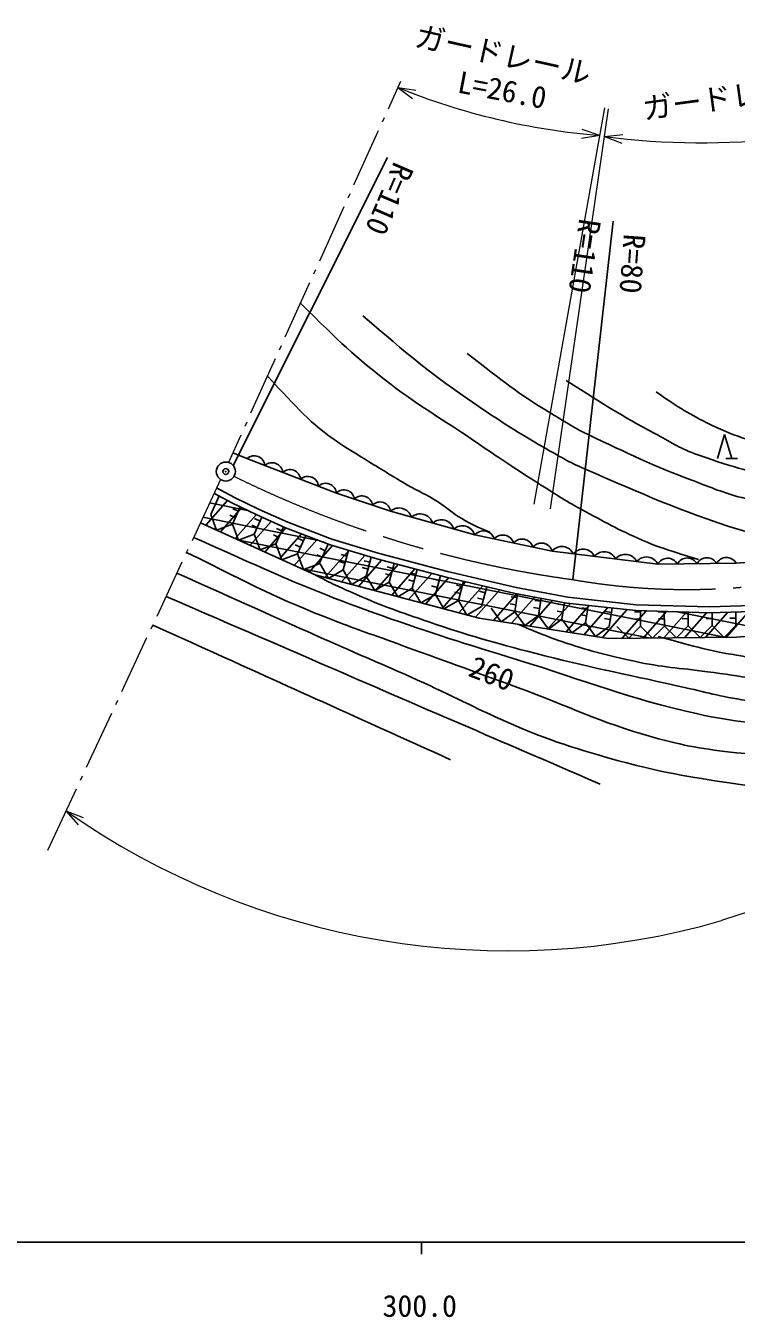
# Model space of a CAD drawing. Units: millimetres, scale not verified. Extents: x 40000 to 680000, y 20000 to 380000.
# Drawn here: x 334820 to 394372, y 198715 to 307020 of the extents above; entities that cross this region are included whole.
import ezdxf
from ezdxf.enums import TextEntityAlignment as Align

# ---------------------------------------------------------------- set-up
doc = ezdxf.new("R2010")
doc.units = ezdxf.units.MM
doc.header["$LTSCALE"] = 1000
doc.header["$PDMODE"] = 32
doc.header["$PDSIZE"] = 500
doc.linetypes.add('CHAIN', pattern=[18.5, 12, -1.5, 3.5, -1.5])
for name, color, linetype, lineweight in [('M-BGD', 7, 'Continuous', 25), ('M-BMK', 2, 'CHAIN', 13), ('M-BMK-HTXT', 7, 'Continuous', 13), ('M-BMK-SRVR', 3, 'Continuous', 25), ('M-STR-HTXT', 7, 'Continuous', 13), ('M-TTL-BAND', 7, 'Continuous', 25)]:
    doc.layers.add(name, color=color, linetype=linetype, lineweight=lineweight)
doc.layers.add('M-OTRS', color=6, linetype='Continuous')
doc.styles.add('ＭＳ ゴシック', font='')
doc.styles.get('ＭＳ ゴシック').set_extended_font_data('MS Gothic')

msp = doc.modelspace()

# ---------------------------------------------------------------- linework, layer by layer
at = {"layer": 'M-BGD'}
for p, q in [((392797, 270735), (393397, 272735)), ((393397, 272735), (393997, 270735)), ((393497, 270735), (394497, 270735)), ((350320, 266046), (351020, 267588)), ((351728, 267214), (349904, 265136)), ((353400, 266380), (350215, 267015)), ((352929, 266611), (351141, 264574)), ((352141, 265218), (352802, 266674)), ((352637, 266311), (352182, 266518)), ((359353, 263868), (349662, 265800)), ((350816, 264722), (350320, 266046)), ((352389, 265764), (351934, 265971)), ((354138, 266018), (352377, 264012)), ((355380, 265462), (353614, 263450)), ((353961, 264391), (354605, 265808)), ((354458, 265483), (354003, 265690)), ((352141, 265218), (350816, 264722)), ((352637, 263894), (352141, 265218)), ((353961, 264391), (352637, 263894)), ((354210, 264937), (353754, 265144)), ((354458, 263067), (353961, 264391)), ((356623, 264909), (354850, 262888)), ((356030, 264110), (355575, 264316)), ((355782, 263563), (356432, 264993)), ((356279, 264656), (355823, 264863)), ((357919, 264415), (356087, 262327)), ((357603, 262736), (358300, 264269)), ((393541, 255727), (352688, 263871)), ((355782, 263563), (354458, 263067)), ((356279, 262239), (355782, 263563)), ((359216, 263920), (357323, 261765)), ((357851, 263282), (357396, 263489)), ((358100, 263828), (357644, 264035)), ((360521, 263438), (358560, 261203)), ((359424, 261909), (360172, 263556)), ((359920, 263001), (359465, 263208)), ((360169, 263547), (359713, 263754)), ((357603, 262736), (356279, 262239)), ((358100, 261412), (357603, 262736)), ((359672, 262455), (359217, 262662)), ((361886, 263022), (359893, 260750)), ((361728, 262541), (361244, 262669)), ((363251, 262606), (361297, 260379)), ((361421, 261381), (361857, 263030)), ((364627, 262203), (362701, 260008)), ((363662, 262030), (363178, 262158)), ((363355, 260870), (363772, 262447)), ((387166, 255672), (357884, 261510)), ((359424, 261909), (358100, 261412)), ((360199, 260669), (359488, 261892)), ((361421, 261381), (360199, 260669)), ((361575, 261961), (361091, 262089)), ((362133, 260159), (361421, 261381)), ((363508, 261450), (363025, 261578)), ((366034, 261835), (364105, 259638)), ((365442, 260939), (364959, 261067)), ((365595, 261519), (365112, 261647)), ((365289, 260359), (365702, 261922)), ((367441, 261467), (365509, 259267)), ((368847, 261099), (366913, 258896)), ((367529, 261008), (367045, 261136)), ((367222, 259848), (367637, 261416)), ((363355, 260870), (362133, 260159)), ((364066, 259648), (363355, 260870)), ((365289, 260359), (364066, 259648)), ((366000, 259137), (365289, 260359)), ((367376, 260428), (366892, 260556)), ((370258, 260736), (368317, 258525)), ((369309, 259917), (368826, 260045)), ((369463, 260498), (368979, 260625)), ((369156, 259337), (369571, 260910)), ((371691, 260398), (369722, 258154)), ((371396, 259987), (370913, 260114)), ((371090, 258827), (371516, 260439)), ((373125, 260060), (371126, 257783)), ((373023, 258316), (373463, 259981)), ((367222, 259848), (366000, 259137)), ((367934, 258626), (367222, 259848)), ((369156, 259337), (367934, 258626)), ((369867, 258115), (369156, 259337)), ((371243, 259407), (370760, 259534)), ((374558, 259723), (372530, 257412)), ((373177, 258896), (372693, 259024)), ((373330, 259476), (372846, 259604)), ((375997, 259392), (374027, 257147)), ((376003, 259064), (375509, 259142)), ((377484, 259115), (375548, 256909)), ((375818, 257879), (376053, 259381)), ((377794, 257570), (378020, 259015)), ((371090, 258827), (369867, 258115)), ((371801, 257604), (371090, 258827)), ((373023, 258316), (371801, 257604)), ((374676, 257045), (373842, 258188)), ((375818, 257879), (374676, 257045)), ((375911, 258472), (375417, 258549)), ((376652, 256736), (375818, 257879)), ((378970, 258838), (377069, 256671)), ((377887, 258163), (377393, 258240)), ((377979, 258755), (377485, 258833)), ((380473, 258579), (378590, 256433)), ((379863, 257854), (379369, 257931)), ((379955, 258446), (379461, 258524)), ((379770, 257261), (379987, 258648)), ((382049, 258403), (380111, 256195)), ((381931, 258137), (381437, 258215)), ((383625, 258228), (381632, 255958)), ((381746, 256952), (381974, 258412)), ((385200, 258053), (383153, 255720)), ((383907, 257828), (383413, 257906)), ((383722, 256643), (383964, 258190)), ((386836, 257945), (384823, 255652)), ((386346, 257865), (385846, 257861)), ((386356, 256665), (386345, 257959)), ((388525, 257899), (386566, 255667)), ((388346, 257883), (387846, 257878)), ((390213, 257852), (388309, 255682)), ((388356, 256683), (388346, 257903)), ((398443, 256075), (389422, 257874)), ((391902, 257805), (390052, 255697)), ((390356, 256700), (390346, 257848)), ((393664, 257841), (391795, 255712)), ((392356, 256717), (392347, 257803)), ((395438, 257893), (393538, 255727)), ((394356, 256734), (394346, 257861)), ((377794, 257570), (376652, 256736)), ((378628, 256427), (377794, 257570)), ((379770, 257261), (378628, 256427)), ((380604, 256118), (379770, 257261)), ((381746, 256952), (380604, 256118)), ((381839, 257545), (381345, 257622)), ((382580, 255809), (381746, 256952)), ((383815, 257236), (383321, 257313)), ((386351, 257265), (385851, 257261)), ((388351, 257283), (387851, 257278)), ((390356, 256700), (389365, 255691)), ((390351, 257300), (389851, 257296)), ((391365, 255708), (390356, 256700)), ((392356, 256717), (391365, 255708)), ((392351, 257317), (391851, 257313)), ((393365, 255726), (392356, 256717)), ((394356, 256734), (393365, 255726)), ((394351, 257334), (393851, 257330)), ((383722, 256643), (382580, 255809)), ((385365, 255657), (384356, 256648)), ((386356, 256665), (385365, 255657)), ((387365, 255674), (386356, 256665)), ((388356, 256683), (387365, 255674)), ((389365, 255691), (388356, 256683))]:
    msp.add_line(p, q, dxfattribs=at)
for points in [[(455556, 261274), (451276, 261168), (446573, 261381), (427295, 264859), (421786, 265410), (416320, 265200), (407846, 263549), (399964, 262364), (394371, 261941), (387804, 261857), (378948, 262961), (372466, 264318), (365390, 266310), (360856, 267837), (353357, 270719), (352167, 271194)], [(350581, 267819), (352096, 267020), (354182, 265997), (356600, 264917), (360324, 263498), (364236, 262305), (370057, 260783), (375836, 259422), (380188, 258611), (385947, 257970), (392168, 257798), (396556, 257925), (401637, 258266), (404975, 258939)], [(350814, 268261), (352323, 267465), (354393, 266449), (356791, 265379), (360486, 263970), (364372, 262786), (370177, 261267), (375939, 259910), (380261, 259105), (385981, 258468), (392167, 258297), (396532, 258424), (401574, 258762), (409752, 260286), (412464, 260963), (417379, 261810), (419413, 261936), (425387, 261596), (437327, 259641), (446106, 257949), (450259, 257651), (456911, 257650), (460593, 257992)], [(349453, 265341), (359087, 260963), (372818, 257336), (383649, 255642), (394402, 255735), (402616, 256427), (405342, 257351)]]:
    msp.add_lwpolyline(points, dxfattribs=at)
for centre, radius, start, end in [((353965, 270062), 896, 5.18249, 132.76506), ((355465, 269485), 896, 5.18249, 132.76506), ((356965, 268909), 896, 5.18249, 132.76506), ((358465, 268332), 896, 5.18249, 132.76506), ((359965, 267756), 896, 5.18249, 132.76506), ((361489, 267217), 886, 7.2058, 135.5825), ((363000, 266708), 886, 7.2058, 135.5825), ((364511, 266199), 886, 7.2058, 135.5825), ((366113, 265489), 1094, 17.16564, 131.37639), ((367882, 264991), 1094, 17.16564, 131.37639), ((369651, 264493), 1094, 17.16564, 131.37639), ((371420, 263995), 1094, 17.16564, 131.37639), ((373187, 263722), 935, 15.9172, 140.43569), ((374807, 263383), 935, 15.9172, 140.43569), ((376428, 263043), 935, 15.9172, 140.43569), ((378049, 262704), 935, 15.9172, 140.43569), ((379766, 262308), 1046, 24.37524, 141.42139), ((381537, 262087), 1046, 24.37524, 141.42139), ((383308, 261867), 1046, 24.37524, 141.42139), ((385079, 261646), 1046, 24.37524, 141.42139), ((386851, 261426), 1046, 24.37524, 141.42139), ((388630, 261444), 924, 28.04603, 153.41167), ((390272, 261465), 924, 28.04603, 153.41167), ((391914, 261486), 924, 28.04603, 153.41167), ((393556, 261506), 924, 28.04603, 153.41167)]:
    msp.add_arc(centre, radius, start, end, dxfattribs=at)
for points, knots in [([(357834, 283755), (361251, 280420), (362259, 279355), (365434, 276946), (367844, 275117), (369331, 274282), (371840, 272593), (374159, 271032), (375443, 270133), (377805, 268639), (379180, 267769), (379933, 267250), (381364, 266477), (383343, 265409), (384442, 264782), (386502, 263881), (387644, 263383), (388313, 263171), (389499, 262789), (390166, 262574), (390389, 262503), (391217, 262266)], [0, 0, 0, 0, 1, 1, 1, 2, 2, 2, 3, 3, 3, 4, 4, 4, 5, 5, 5, 6, 6, 6, 7, 7, 7, 7]), ([(363062, 282709), (367095, 279292), (368236, 278243), (371832, 275758), (374287, 274062), (375682, 273129), (378272, 271647), (379570, 270904), (380287, 270456), (381661, 269867), (386695, 267708), (389484, 266374), (394711, 264737), (396015, 264329), (396830, 264375), (398100, 263869), (398989, 263514), (399327, 263352), (400304, 262796)], [0, 0, 0, 0, 1, 1, 1, 2, 2, 2, 3, 3, 3, 4, 4, 4, 5, 5, 5, 6, 6, 6, 6]), ([(371833, 279529), (374997, 277102), (375876, 276322), (378696, 274613), (379951, 273852), (380635, 273382), (381958, 272748), (385367, 271115), (387279, 270186), (390813, 268848), (392370, 268259), (393231, 267880), (394838, 267449), (397115, 266840), (398385, 266397), (400728, 266135), (402576, 265927), (403628, 266062), (405488, 266052), (407154, 266042), (408088, 266021), (409753, 266091), (411237, 266153), (412060, 266333), (413545, 266359), (415651, 266395), (416427, 266260), (418923, 265957)], [0, 0, 0, 0, 1, 1, 1, 2, 2, 2, 3, 3, 3, 4, 4, 4, 5, 5, 5, 6, 6, 6, 7, 7, 7, 8, 8, 8, 9, 9, 9, 9]), ([(373711, 264557), (372597, 265023), (372240, 265169), (371364, 265688), (370528, 266183), (370153, 266602), (369331, 267120), (368385, 267718), (367792, 267946), (366822, 268506), (365525, 269254), (364820, 269709), (363543, 270492), (362604, 271067), (362064, 271369), (361154, 271989), (358476, 273812), (357711, 274866), (355068, 277624)], [0, 0, 0, 0, 1, 1, 1, 2, 2, 2, 3, 3, 3, 4, 4, 4, 5, 5, 5, 6, 6, 6, 6]), ([(380115, 277271), (383613, 275077), (384558, 274414), (387547, 272835), (388845, 272149), (389519, 271638), (390898, 271136), (393744, 270101), (395394, 269664), (398336, 268950), (400316, 268469), (401424, 268168), (403440, 267871), (405790, 267525), (407126, 267465), (409499, 267362), (413070, 267207), (415081, 267582), (418651, 267402), (422609, 267203), (424849, 267072), (428735, 266299), (430937, 265861), (432260, 265781), (434286, 264815), (435262, 264349), (435661, 264157), (436701, 263459)], [0, 0, 0, 0, 1, 1, 1, 2, 2, 2, 3, 3, 3, 4, 4, 4, 5, 5, 5, 6, 6, 6, 7, 7, 7, 8, 8, 8, 9, 9, 9, 9]), ([(387672, 276314), (389692, 274922), (390379, 274486), (392250, 273563), (394509, 272449), (395937, 272203), (398318, 271382), (400295, 270701), (401369, 270200), (403398, 269693), (405642, 269132), (406942, 268978), (409245, 268760), (412837, 268420), (414878, 268838), (418482, 268674), (423730, 268434), (426690, 268270), (431871, 267400), (432971, 267215), (433525, 266861), (434583, 266510), (438163, 265320), (440066, 264319), (443717, 263372), (445436, 262926), (446422, 262747), (448183, 262524), (449091, 262409), (449612, 262493), (450524, 262420), (451589, 262334), (452184, 262250), (453234, 262050), (454144, 261877), (454458, 261799), (455543, 261511)], [0, 0, 0, 0, 1, 1, 1, 2, 2, 2, 3, 3, 3, 4, 4, 4, 5, 5, 5, 6, 6, 6, 7, 7, 7, 8, 8, 8, 9, 9, 9, 10, 10, 10, 11, 11, 11, 12, 12, 12, 12]), ([(348882, 264117), (356266, 260819), (358329, 259822), (364583, 257582), (369013, 255995), (371544, 255247), (376039, 253856), (381926, 252033), (385135, 250663), (391149, 249315), (394318, 248604), (396159, 248559), (399380, 248139), (401391, 247877), (402511, 247616), (404538, 247533), (407977, 247391), (409913, 247743), (413351, 247573), (415673, 247459), (416472, 247403), (419283, 247106)], [0, 0, 0, 0, 1, 1, 1, 2, 2, 2, 3, 3, 3, 4, 4, 4, 5, 5, 5, 6, 6, 6, 7, 7, 7, 7]), ([(348293, 262854), (354130, 259974), (355740, 259050), (360727, 257117), (362748, 256333), (363903, 255952), (365939, 255209), (369878, 253771), (372088, 252974), (376026, 251534), (380462, 249911), (382829, 248641), (387377, 247366), (390069, 246612), (391633, 246357), (394411, 246052), (396418, 245831), (397559, 245916), (399579, 245901), (402558, 245878), (404227, 245965), (407207, 245964), (409723, 245964), (411142, 246145), (413647, 245921), (414277, 245865), (414499, 245855), (415258, 245751)], [0, 0, 0, 0, 1, 1, 1, 2, 2, 2, 3, 3, 3, 4, 4, 4, 5, 5, 5, 6, 6, 6, 7, 7, 7, 8, 8, 8, 9, 9, 9, 9]), ([(347485, 261121), (356461, 257079), (358755, 256036), (366023, 252879), (372096, 250240), (375276, 248138), (381615, 246223), (387071, 244575), (389259, 244185), (395893, 243212)], [0, 0, 0, 0, 1, 1, 1, 2, 2, 2, 3, 3, 3, 3]), ([(358907, 261045), (360580, 260194), (361064, 259973), (362475, 259347), (364816, 258308), (366188, 257867), (368608, 257030), (372030, 255848), (373991, 255308), (377495, 254400), (382113, 253204), (384743, 252712), (389400, 251678), (391521, 251207), (392691, 250850), (394835, 250501), (397150, 250124), (398462, 249986), (400803, 249836), (405530, 249533), (408198, 249833), (412928, 249565), (416496, 249363), (418508, 249273), (422038, 248716), (424112, 248389), (425255, 248084), (427291, 247571), (429601, 246989), (430954, 246746), (433096, 245706), (434115, 245210), (434510, 245020), (435638, 244307)], [0, 0, 0, 0, 1, 1, 1, 2, 2, 2, 3, 3, 3, 4, 4, 4, 5, 5, 5, 6, 6, 6, 7, 7, 7, 8, 8, 8, 9, 9, 9, 10, 10, 10, 11, 11, 11, 11]), ([(346574, 259168), (358899, 253826), (361985, 252485), (371869, 248217), (376205, 246344), (377559, 245759), (382970, 243427)], [0, 0, 0, 0, 1, 1, 1, 2, 2, 2, 2]), ([(376133, 256817), (376757, 256542), (376926, 256473), (377439, 256262), (378477, 255836), (379065, 255608), (380131, 255257), (382329, 254531), (383593, 254220), (385853, 253722), (388206, 253204), (389572, 253178), (391959, 252848), (394917, 252440), (396568, 252153), (399539, 251856), (404653, 251344), (407557, 251539), (412674, 251048), (418584, 250482), (421932, 250324), (427758, 249181), (432918, 248169), (435974, 247943), (440808, 245874), (443223, 244839), (444176, 244424), (446824, 242864)], [0, 0, 0, 0, 1, 1, 1, 2, 2, 2, 3, 3, 3, 4, 4, 4, 5, 5, 5, 6, 6, 6, 7, 7, 7, 8, 8, 8, 9, 9, 9, 9]), ([(387845, 255798), (391147, 254901), (392119, 254600), (394921, 254144), (397014, 253805), (398200, 253697), (400311, 253506), (405017, 253080), (407664, 252987), (412378, 252658), (416217, 252391), (418393, 252492), (422208, 251979), (424560, 251662), (425825, 251189), (428139, 250664), (433346, 249483), (436282, 248893), (441444, 247526), (444557, 246701), (446304, 246233), (449350, 245187), (450895, 244657), (451874, 244580), (453276, 243740), (453963, 243328), (454244, 243156), (454959, 242566)], [0, 0, 0, 0, 1, 1, 1, 2, 2, 2, 3, 3, 3, 4, 4, 4, 5, 5, 5, 6, 6, 6, 7, 7, 7, 8, 8, 8, 9, 9, 9, 9])]:
    msp.add_open_spline(points, degree=3, knots=knots, dxfattribs=at)
msp.add_open_spline([(345454, 256766), (357941, 251114), (357941, 251114), (370428, 245463)], degree=3, dxfattribs=at)
at = {"layer": 'M-BMK'}
for centre, radius, start, end in [((393142, 352355), 92621, 243.81995, 262.26969), ((390245, 315313), 55566, 260.09183, 274.67934)]:
    msp.add_arc(centre, radius, start, end, dxfattribs=at)
at = {"layer": 'M-BMK-HTXT'}
for p, q in [((366218, 302338), (365183, 300044)), ((364854, 299315), (364690, 298951)), ((364361, 298221), (362304, 293664)), ((361975, 292935), (361811, 292570)), ((361482, 291841), (359426, 287283)), ((359097, 286554), (358932, 286189)), ((358603, 285460), (356547, 280902)), ((356218, 280173), (356054, 279809)), ((355725, 279079), (353668, 274522)), ((353339, 273792), (353175, 273428)), ((352846, 272699), (351811, 270405)), ((351145, 268970), (348752, 263838)), ((348414, 263113), (348245, 262751)), ((347907, 262026), (345794, 257494)), ((345456, 256769), (345287, 256406)), ((344949, 255681), (342835, 251150)), ((342497, 250425), (342328, 250062)), ((341990, 249337), (339877, 244806)), ((339539, 244081), (339370, 243718)), ((339032, 242993), (336639, 237861))]:
    msp.add_line(p, q, dxfattribs=at)
at = {"layer": 'M-BMK-SRVR'}
for p, q in [((352213, 270135), (365134, 295988)), ((380683, 260576), (384055, 290630))]:
    msp.add_line(p, q, dxfattribs=at)
msp.add_circle((351586, 269638), 800, dxfattribs=at)
at = {"layer": 'M-OTRS'}
msp.add_point((351586, 269638), dxfattribs=at)
at = {"layer": 'M-STR-HTXT'}
for p, q in [((365996, 301846), (367246, 300936)), ((365996, 301846), (367527, 301631)), ((377433, 266909), (383350, 300141)), ((378818, 266502), (383676, 300068)), ((382937, 297821), (381473, 298318)), ((383338, 297734), (384874, 297912)), ((382937, 297821), (381411, 297570)), ((383338, 297734), (384777, 297169)), ((338186, 241179), (339197, 240010)), ((338186, 241179), (339629, 240623))]:
    msp.add_line(p, q, dxfattribs=at)
for centre, radius, start, end in [((387701, 355537), 57913, 247.98877, 265.28182), ((391485, 360529), 63322, 262.6083, 290.31423), ((375261, 293858), 64417, 234.86267, 286.11097), ((418044, 158917), 77184, 72.85957, 108.82703)]:
    msp.add_arc(centre, radius, start, end, dxfattribs=at)
at = {"layer": 'M-TTL-BAND'}
for p, q in [((40000, 205000), (579000, 205000)), ((368000, 205000), (368000, 204000))]:
    msp.add_line(p, q, dxfattribs=at)

# ---------------------------------------------------------------- texts
at = {"layer": 'M-BGD', "style": 'ＭＳ ゴシック'}
msp.add_text('260', height=1833, rotation=338.762, dxfattribs=at).set_placement((371610, 252014), align=Align.BOTTOM_LEFT)
at = {"layer": 'M-BMK-SRVR', "style": 'ＭＳ ゴシック'}
for s, rotation, p in [('R=110', 246.664, (366546, 295356)), ('R=110', 261.537, (382137, 290788)), ('R=80', 265.878, (385869, 289547))]:
    msp.add_text(s, height=1833, rotation=rotation, dxfattribs=at).set_placement(p, align=Align.MIDDLE_LEFT)
at = {"layer": 'M-STR-HTXT', "style": 'ＭＳ ゴシック'}
for s, rotation, p in [('ガードレール', 347.436, (374514, 303175)), ('ガードレール L=41.0', 7.76, (398483, 300210)), (' L=26.0', 349.242, (373879, 300320))]:
    msp.add_text(s, height=1833, rotation=rotation, dxfattribs=at).set_placement(p, align=Align.BOTTOM_CENTER)
at = {"layer": 'M-TTL-BAND', "style": 'ＭＳ ゴシック'}
msp.add_text('300.0', height=1833, dxfattribs=at).set_placement((367844, 198195), align=Align.BOTTOM_CENTER)

doc.saveas('drawing.dxf')
